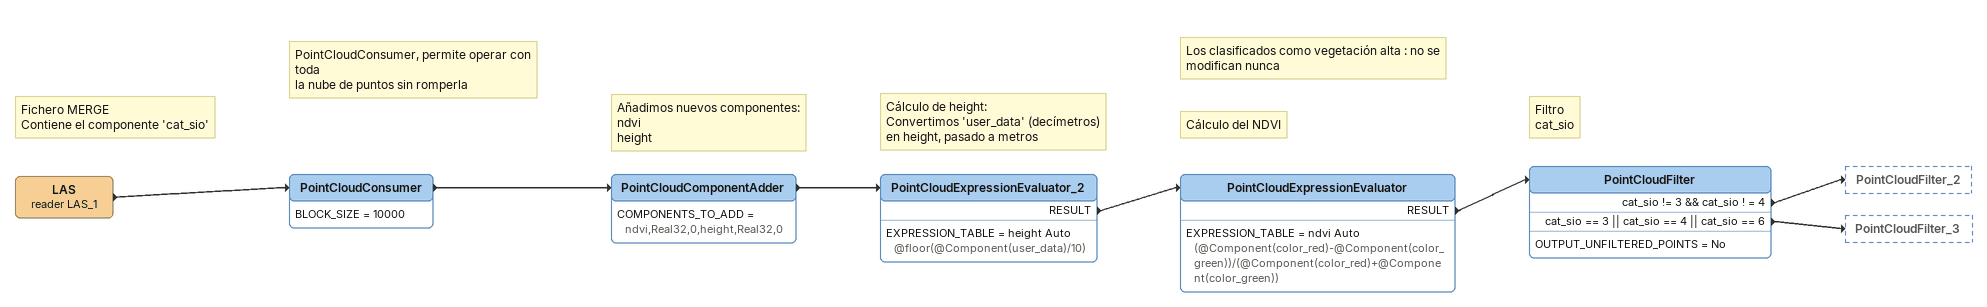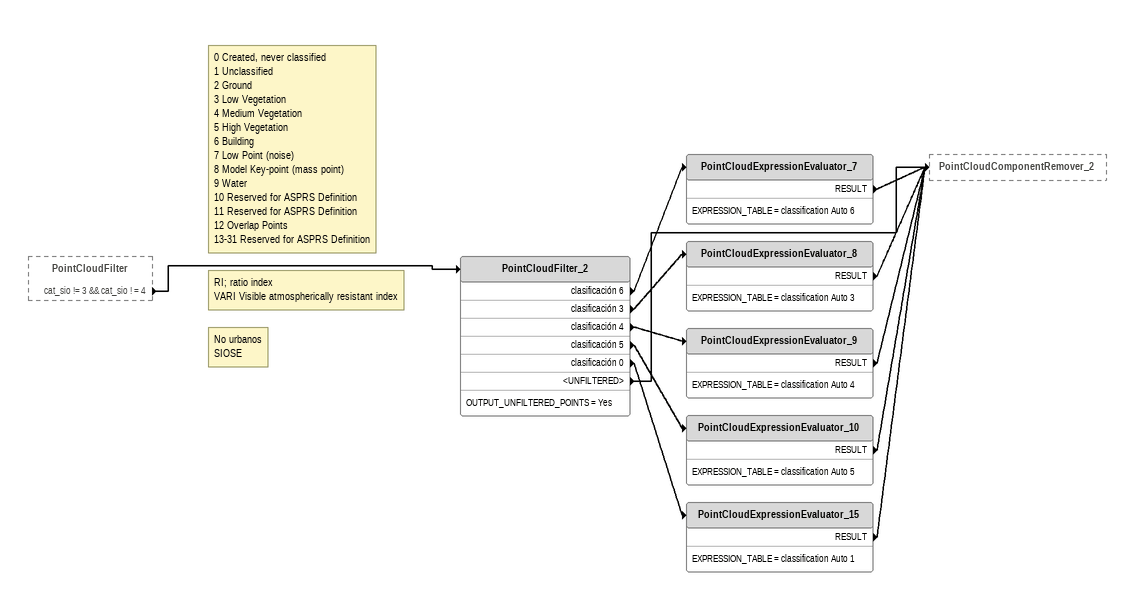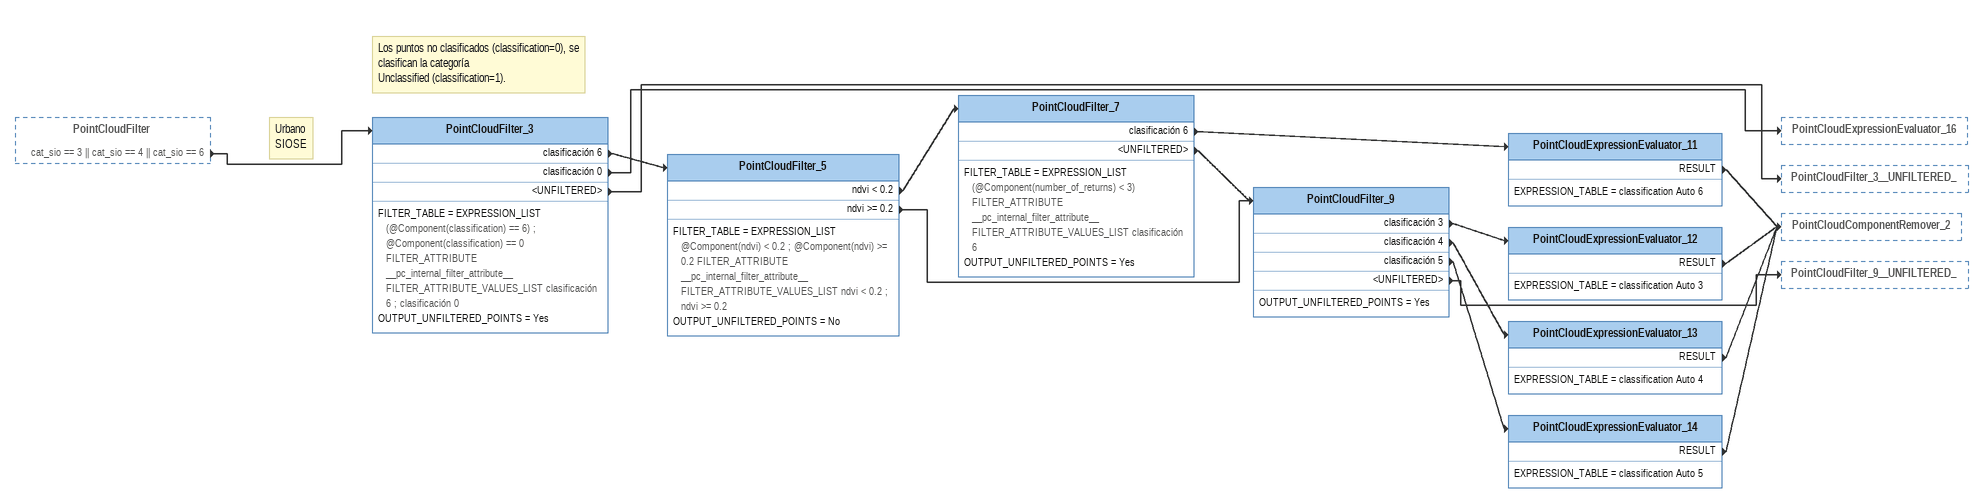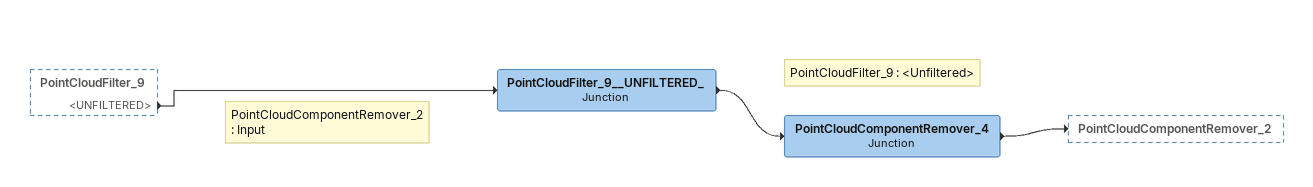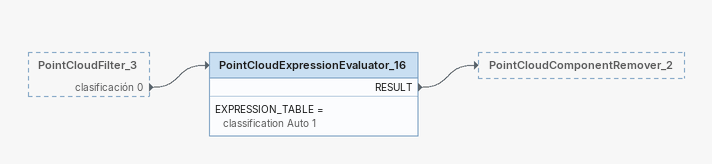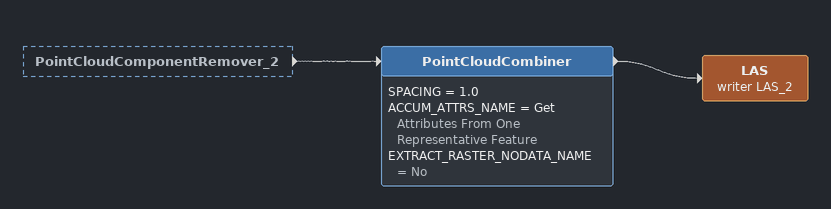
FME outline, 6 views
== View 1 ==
Note: Fichero MERGE / Contiene el componente 'cat_sio'
LAS (reader LAS_1)
    -> PointCloudConsumer
Note: PointCloudConsumer, permite operar con toda / la nube de puntos sin romperla
PointCloudConsumer
    BLOCK_SIZE = 10000
    -> PointCloudComponentAdder
Note: Añadimos nuevos componentes: / ndvi / height
PointCloudComponentAdder
    COMPONENTS_TO_ADD = ndvi,Real32,0,height,Real32,0
    -> PointCloudExpressionEvaluator_2
Note: Cálculo de height: / Convertimos 'user_data' (decímetros) / en height, pasado a metros
PointCloudExpressionEvaluator_2
    EXPRESSION_TABLE = height Auto @floor(@Component(user_data)/10)
    RESULT -> PointCloudExpressionEvaluator
Note: Cálculo del NDVI
Note: Los clasificados como vegetación alta : no se modifican nunca
PointCloudExpressionEvaluator
    EXPRESSION_TABLE = ndvi Auto (@Component(color_red)-@Component(color_green))/(@Component(color_red)+@Component(color_green))
    RESULT -> PointCloudFilter
Note: Filtro / cat_sio
PointCloudFilter
    OUTPUT_UNFILTERED_POINTS = No
    cat_sio != 3 && cat_sio ! = 4 -> PointCloudFilter_2
    cat_sio == 3 || cat_sio == 4 || cat_sio == 6 -> PointCloudFilter_3

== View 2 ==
PointCloudFilter [outside]
    cat_sio != 3 && cat_sio ! = 4 -> PointCloudFilter_2
Note: 0 Created, never classified / 1 Unclassified / 2 Ground / 3 Low Vegetation / 4 Medium Vegetation / 5 High Vegetation / 6 Building / 7 Low Point (noise) / 8 Model Key-point (mass point) / 9 Water / 10 Reserved for ASPRS Definition / 11 Reserved for ASPRS Definition / 12 Overlap Points / 13-31 Reserved for ASPRS Definition
Note: RI; ratio index / VARI Visible atmospherically resistant index
Note: No urbanos / SIOSE
PointCloudFilter_2
    OUTPUT_UNFILTERED_POINTS = Yes
    clasificación 6 -> PointCloudExpressionEvaluator_7
    clasificación 3 -> PointCloudExpressionEvaluator_8
    clasificación 4 -> PointCloudExpressionEvaluator_9
    clasificación 5 -> PointCloudExpressionEvaluator_10
    clasificación 0 -> PointCloudExpressionEvaluator_15
    <UNFILTERED> -> PointCloudComponentRemover_2
PointCloudExpressionEvaluator_7
    EXPRESSION_TABLE = classification Auto 6
    RESULT -> PointCloudComponentRemover_2
PointCloudExpressionEvaluator_8
    EXPRESSION_TABLE = classification Auto 3
    RESULT -> PointCloudComponentRemover_2
PointCloudExpressionEvaluator_9
    EXPRESSION_TABLE = classification Auto 4
    RESULT -> PointCloudComponentRemover_2
PointCloudExpressionEvaluator_10
    EXPRESSION_TABLE = classification Auto 5
    RESULT -> PointCloudComponentRemover_2
PointCloudExpressionEvaluator_15
    EXPRESSION_TABLE = classification Auto 1
    RESULT -> PointCloudComponentRemover_2

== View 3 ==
PointCloudFilter [outside]
    cat_sio == 3 || cat_sio == 4 || cat_sio == 6 -> PointCloudFilter_3
Note: Urbano / SIOSE
Note: Los puntos no clasificados (classification=0), se clasifican la categoría / Unclassified (classification=1).
PointCloudFilter_3
    FILTER_TABLE = EXPRESSION_LIST (@Component(classification) == 6) ; @Component(classification) == 0 FILTER_ATTRIBUTE __pc_internal_filter_attribute__ FILTER_ATTRIBUTE_VALUES_LIST clasificación 6 ; clasificación 0
    OUTPUT_UNFILTERED_POINTS = Yes
    clasificación 6 -> PointCloudFilter_5
    clasificación 0 -> PointCloudExpressionEvaluator_16
    <UNFILTERED> -> PointCloudFilter_3__UNFILTERED_
PointCloudFilter_5
    FILTER_TABLE = EXPRESSION_LIST @Component(ndvi) < 0.2 ; @Component(ndvi) >= 0.2 FILTER_ATTRIBUTE __pc_internal_filter_attribute__ FILTER_ATTRIBUTE_VALUES_LIST ndvi < 0.2 ; ndvi >= 0.2
    OUTPUT_UNFILTERED_POINTS = No
    ndvi < 0.2 -> PointCloudFilter_7
    ndvi >= 0.2 -> PointCloudFilter_9
PointCloudFilter_7
    FILTER_TABLE = EXPRESSION_LIST (@Component(number_of_returns) < 3) FILTER_ATTRIBUTE __pc_internal_filter_attribute__ FILTER_ATTRIBUTE_VALUES_LIST clasificación 6
    OUTPUT_UNFILTERED_POINTS = Yes
    clasificación 6 -> PointCloudExpressionEvaluator_11
    <UNFILTERED> -> PointCloudFilter_9
PointCloudExpressionEvaluator_11
    EXPRESSION_TABLE = classification Auto 6
    RESULT -> PointCloudComponentRemover_2
PointCloudFilter_9
    OUTPUT_UNFILTERED_POINTS = Yes
    clasificación 3 -> PointCloudExpressionEvaluator_12
    clasificación 4 -> PointCloudExpressionEvaluator_13
    clasificación 5 -> PointCloudExpressionEvaluator_14
    <UNFILTERED> -> PointCloudFilter_9__UNFILTERED_
PointCloudExpressionEvaluator_12
    EXPRESSION_TABLE = classification Auto 3
    RESULT -> PointCloudComponentRemover_2
PointCloudExpressionEvaluator_13
    EXPRESSION_TABLE = classification Auto 4
    RESULT -> PointCloudComponentRemover_2
PointCloudExpressionEvaluator_14
    EXPRESSION_TABLE = classification Auto 5
    RESULT -> PointCloudComponentRemover_2

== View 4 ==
PointCloudFilter_9 [outside]
    <UNFILTERED> -> PointCloudFilter_9__UNFILTERED_
Note: PointCloudComponentRemover_2 : Input
PointCloudFilter_9__UNFILTERED_: Junction
    -> PointCloudComponentRemover_4
Note: PointCloudFilter_9 : <Unfiltered>
PointCloudComponentRemover_4: Junction
    -> PointCloudComponentRemover_2

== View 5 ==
PointCloudFilter_3 [outside]
    clasificación 0 -> PointCloudExpressionEvaluator_16
PointCloudExpressionEvaluator_16
    EXPRESSION_TABLE = classification Auto 1
    RESULT -> PointCloudComponentRemover_2

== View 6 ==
PointCloudComponentRemover_2 [outside]
    -> PointCloudCombiner
PointCloudCombiner
    SPACING = 1.0
    ACCUM_ATTRS_NAME = Get Attributes From One Representative Feature
    EXTRACT_RASTER_NODATA_NAME = No
    -> LAS (writer LAS_2)
LAS (writer LAS_2)
